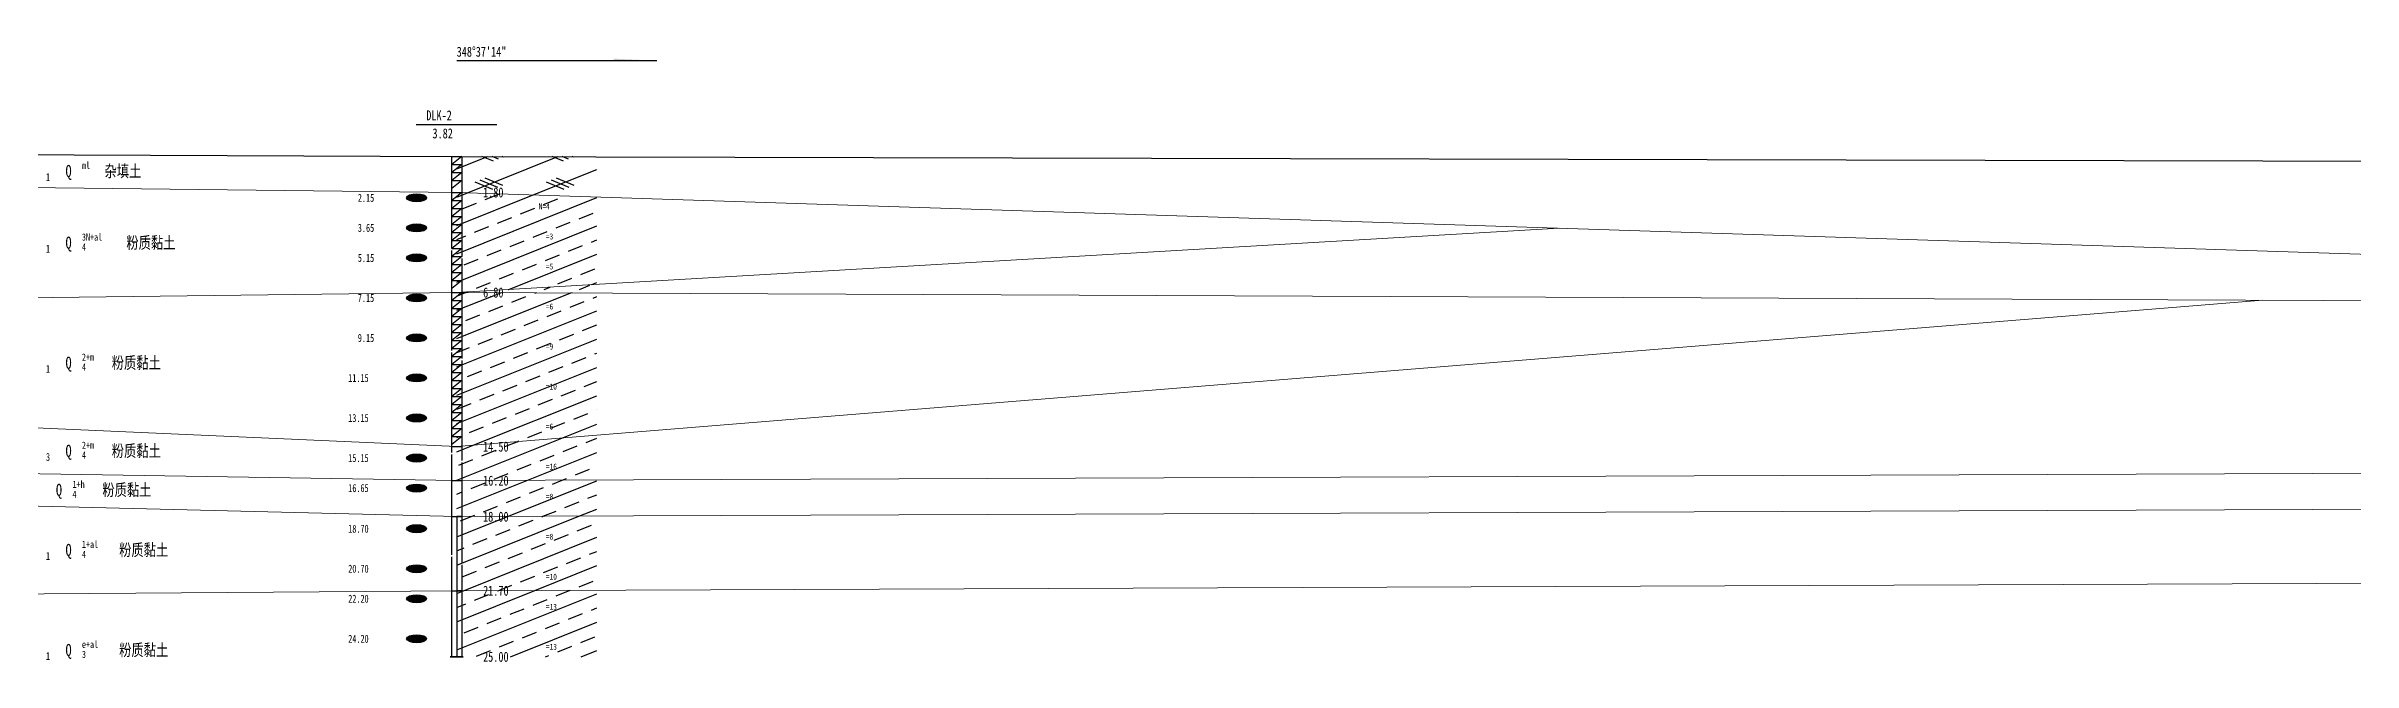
# Model space of a CAD drawing. Header units: millimetres. Extents: x 946 to 3601, y 223 to 2569.
# Drawn here: x 1970.3 to 2085.6, y 312 to 342.8 of the extents above; entities that cross this region are included whole.
import ezdxf

# ---------------------------------------------------------------- set-up
doc = ezdxf.new("R2010")
doc.units = ezdxf.units.MM
doc.linetypes.add('sx', pattern=[10, 5, 0, 5, 0])
for name, color, linetype in [('GiCAD_PouMian', 7, 'Continuous'), ('GICAD_QUYANG', 7, 'Continuous'), ('地形线', 7, 'Continuous'), ('地质-地层符号', 3, 'Continuous'), ('地质-地面线', 7, 'Continuous'), ('地质-填充花纹', 8, 'Continuous'), ('地质-标贯', 7, 'Continuous'), ('地质-钻孔', 7, 'Continuous')]:
    doc.layers.add(name, color=color, linetype=linetype)
doc.layers.add('地质-地层线', color=7, linetype='Continuous', lineweight=15)
doc.layers.add('地质-文字', color=7, linetype='Continuous', lineweight=15)
doc.styles.add('LZ_FONTS_FS', font='', dxfattribs={"width": 0.7})
doc.styles.add('剖线方向', font='', dxfattribs={"width": 0.7, "height": 2.5})
doc.styles.add('地层编号', font='', dxfattribs={"width": 0.7, "height": 3})
doc.styles.add('层底标注', font='', dxfattribs={"width": 0.7, "height": 2.5})
doc.styles.add('岩土名称', font='', dxfattribs={"width": 0.7, "height": 3})
doc.styles.add('时代', font='', dxfattribs={"width": 0.7, "height": 3})
doc.styles.add('标贯动探', font='', dxfattribs={"width": 0.7, "height": 1.5})
doc.styles.add('钻孔标注', font='', dxfattribs={"width": 0.7, "height": 2.5})
doc.styles.get('LZ_FONTS_FS').set_extended_font_data('仿宋_GB2312')
doc.styles.get('剖线方向').set_extended_font_data('仿宋_GB2312')
doc.styles.get('地层编号').set_extended_font_data('仿宋_GB2312')
doc.styles.get('层底标注').set_extended_font_data('仿宋_GB2312')
doc.styles.get('岩土名称').set_extended_font_data('仿宋_GB2312')
doc.styles.get('时代').set_extended_font_data('仿宋_GB2312')
doc.styles.get('标贯动探').set_extended_font_data('仿宋_GB2312')
doc.styles.get('钻孔标注').set_extended_font_data('仿宋_GB2312')
pattern_1 = [(21.80141, (207.059, -62.8771), (-1.7677652, 0.7071061), []), (21.80141, (208.809, -62.8771), (-1.7677652, 0.7071061), [0.76157655, -0.4759851])]

# ---------------------------------------------------------------- blocks, each defined once
blk = doc.blocks.new('pxfx')
blk.add_hatch(color=7).paths.add_polyline_path([(15.69, 0), (15.69, 0.52), (20.1, 0)])
at = {"color": 7, "linetype": 'Continuous'}
blk.add_wipeout([(-10.23, -0.22), (10.32, -0.22), (10.32, 0.73), (-10.23, 0.73)], dxfattribs=at)
at = {"layer": '地形线', "color": 7}
blk.add_line((20, 0), (0, 0), dxfattribs=at)
blk = doc.blocks.new('gkqy_yuan.dwg不标1')
at = {"layer": 'GiCAD_PouMian'}
h = blk.add_hatch(color=7, dxfattribs=at)
edge = h.paths.add_edge_path()
edge.add_arc((0, 0), 1, 0, 360)
at = {"layer": 'GICAD_QUYANG', "color": 7}
blk.add_circle((0, 0), 1, dxfattribs=at)

msp = doc.modelspace()

# ---------------------------------------------------------------- hatches: boundary and pattern name
at = {"layer": '地质-填充花纹', "linetype": 'Continuous'}
h = msp.add_hatch(dxfattribs=at)
h.set_pattern_fill('GKZTT', color=256, scale=0.25, style=0, pattern_type=2)
h.set_pattern_definition([(21.80141, (207.059, -62.8771), (-1.76776695, 0.7071068), []), (158.19859, (207.684, -62.977), (-3.535534, -1.4142136), [0.9519716, -2.855915]), (158.19859, (207.434, -63.077), (-3.535534, -1.4142136), [0.9519716, -2.855915]), (158.19859, (207.184, -63.177), (-3.535534, -1.4142136), [0.9519716, -2.855915]), (158.19859, (211.184, -62.977), (-3.535534, -1.4142136), [0.9519716, -2.855915]), (158.19859, (210.934, -63.077), (-3.535534, -1.4142136), [0.9519716, -2.855915]), (158.19859, (210.684, -63.177), (-3.535534, -1.4142136), [0.9519716, -2.855915])])
h.paths.add_polyline_path([(1997.79, 337.27), (1997.79, 335.26), (1990.79, 335.48), (1990.79, 337.28)])
h = msp.add_hatch(dxfattribs=at)
h.set_pattern_fill('GLYNT', color=256, scale=0.25, style=0, pattern_type=2)
h.set_pattern_definition(pattern_1)
h.paths.add_polyline_path([(1997.79, 335.26), (1997.79, 330.89), (1990.79, 330.48), (1990.79, 335.48)])
h = msp.add_hatch(dxfattribs=at)
h.set_pattern_fill('GKFT', color=256, scale=0.25, style=0, pattern_type=2)
h.set_pattern_definition([(21.80141, (207.059, -62.8771), (-0.88388348, 0.3535534), [0.57118298, -0.38078866])])
h.paths.add_polyline_path([(1997.79, 330.45), (1990.79, 330.48), (1997.79, 330.89)])
h = msp.add_hatch(dxfattribs=at)
h.set_pattern_fill('GLYNT', color=256, scale=0.25, style=0, pattern_type=2)
h.set_pattern_definition(pattern_1)
h.paths.add_polyline_path([(1997.79, 330.45), (1997.79, 323.35), (1990.79, 322.78), (1990.79, 330.48)])
h = msp.add_hatch(dxfattribs=at)
h.set_pattern_fill('GLYNT', color=256, scale=0.25, style=0, pattern_type=2)
h.set_pattern_definition(pattern_1)
h.paths.add_polyline_path([(1997.79, 321.11), (1990.79, 321.08), (1990.79, 322.78), (1997.79, 323.35)])
h = msp.add_hatch(dxfattribs=at)
h.set_pattern_fill('GLYNT', color=256, scale=0.25, style=0, pattern_type=2)
h.set_pattern_definition(pattern_1)
h.paths.add_polyline_path([(1997.79, 319.31), (1990.79, 319.28), (1990.79, 321.08), (1997.79, 321.11)])
h = msp.add_hatch(dxfattribs=at)
h.set_pattern_fill('GLYNT', color=256, scale=0.25, style=0, pattern_type=2)
h.set_pattern_definition(pattern_1)
h.paths.add_polyline_path([(1997.79, 315.61), (1990.79, 315.58), (1990.79, 319.28), (1997.79, 319.31)])
h = msp.add_hatch(dxfattribs=at)
h.set_pattern_fill('GLYNT', color=256, scale=0.25, style=0, pattern_type=2)
h.set_pattern_definition(pattern_1)
h.paths.add_polyline_path([(1997.79, 312.28), (1990.79, 312.28), (1990.79, 315.58), (1997.79, 315.61)])

# ---------------------------------------------------------------- linework, layer by layer
at = {"layer": '地质-地层线', "color": 7}
for p, q in [((1948.29, 335.96), (1990.79, 335.48)), ((1990.79, 335.48), (2100.99, 331.91)), ((1990.79, 330.48), (2045.89, 333.7)), ((1948.29, 329.96), (1990.79, 330.48)), ((1990.79, 330.48), (2100.99, 330.01)), ((1990.79, 322.78), (2081.06, 330.09)), ((1948.29, 324.66), (1990.79, 322.78)), ((1948.29, 321.76), (1990.79, 321.08)), ((1990.79, 321.08), (2100.99, 321.51)), ((1948.29, 320.36), (1990.79, 319.28)), ((1990.79, 319.28), (2100.99, 319.71)), ((1990.79, 315.58), (2100.99, 316.01)), ((1948.29, 315.26), (1990.79, 315.58))]:
    msp.add_line(p, q, dxfattribs=at)
at = {"layer": '地质-地面线', "color": 7, "linetype": 'Continuous'}
for p, q in [((1948.29, 337.46), (1990.79, 337.28)), ((1990.79, 337.28), (2100.99, 337.01))]:
    msp.add_line(p, q, dxfattribs=at)
at = {"layer": '地质-钻孔', "color": 7, "linetype": 'Continuous'}
for p, q in [((1988.77, 338.88), (1992.8, 338.88)), ((1990.54, 337.28), (1991.04, 337.28)), ((1990.54, 337.28), (1991.04, 337.28)), ((1991.04, 337.28), (1990.54, 336.88)), ((1990.54, 336.88), (1991.04, 336.88)), ((1991.04, 336.88), (1990.54, 336.48)), ((1991.04, 337.28), (1991.04, 337.28)), ((1991.04, 336.88), (1991.04, 336.88)), ((1990.54, 336.48), (1991.04, 336.48)), ((1991.04, 336.48), (1990.54, 336.08)), ((1990.54, 336.08), (1991.04, 336.08)), ((1991.04, 336.08), (1990.54, 335.68)), ((1991.04, 336.48), (1991.04, 336.48)), ((1991.04, 336.08), (1991.04, 336.08)), ((1990.54, 335.48), (1991.04, 335.48)), ((1990.54, 335.48), (1991.04, 335.48)), ((1991.04, 335.48), (1990.54, 335.08)), ((1990.54, 335.48), (1991.04, 335.48)), ((1990.54, 335.08), (1991.04, 335.08)), ((1991.04, 335.08), (1990.54, 334.68)), ((1990.54, 334.68), (1991.04, 334.68)), ((1991.04, 334.68), (1990.54, 334.28)), ((1991.04, 335.48), (1991.04, 335.48)), ((1991.04, 335.08), (1991.04, 335.08)), ((1991.04, 334.68), (1991.04, 334.68)), ((1990.54, 334.28), (1991.04, 334.28)), ((1991.04, 334.28), (1990.54, 333.88)), ((1990.54, 333.88), (1991.04, 333.88)), ((1991.04, 333.88), (1990.54, 333.48)), ((1990.54, 333.48), (1991.04, 333.48)), ((1991.04, 333.48), (1990.54, 333.08)), ((1991.04, 334.28), (1991.04, 334.28)), ((1991.04, 333.88), (1991.04, 333.88)), ((1991.04, 333.48), (1991.04, 333.48)), ((1990.54, 333.08), (1991.04, 333.08)), ((1991.04, 333.08), (1990.54, 332.68)), ((1990.54, 332.68), (1991.04, 332.68)), ((1991.04, 332.68), (1990.54, 332.28)), ((1990.54, 332.28), (1991.04, 332.28)), ((1991.04, 332.28), (1990.54, 331.88)), ((1991.04, 333.08), (1991.04, 333.08)), ((1991.04, 332.68), (1991.04, 332.68)), ((1991.04, 332.28), (1991.04, 332.28)), ((1990.54, 331.88), (1991.04, 331.88)), ((1991.04, 331.88), (1990.54, 331.48)), ((1990.54, 331.48), (1991.04, 331.48)), ((1991.04, 331.48), (1990.54, 331.08)), ((1990.54, 331.08), (1991.04, 331.08)), ((1991.04, 331.08), (1990.54, 330.68)), ((1991.04, 331.88), (1991.04, 331.88)), ((1991.04, 331.48), (1991.04, 331.48)), ((1991.04, 331.08), (1991.04, 331.08)), ((1990.54, 330.48), (1991.04, 330.48)), ((1990.54, 330.48), (1991.04, 330.48)), ((1990.54, 330.48), (1991.04, 330.48)), ((1991.04, 330.48), (1990.54, 330.08)), ((1990.54, 330.08), (1991.04, 330.08)), ((1991.04, 330.08), (1990.54, 329.68)), ((1991.04, 330.48), (1991.04, 330.48)), ((1991.04, 330.08), (1991.04, 330.08)), ((1990.54, 329.68), (1991.04, 329.68)), ((1991.04, 329.68), (1990.54, 329.28)), ((1990.54, 329.28), (1991.04, 329.28)), ((1991.04, 329.28), (1990.54, 328.88)), ((1990.54, 328.88), (1991.04, 328.88)), ((1991.04, 328.88), (1990.54, 328.48)), ((1991.04, 329.68), (1991.04, 329.68)), ((1991.04, 329.28), (1991.04, 329.28)), ((1991.04, 328.88), (1991.04, 328.88)), ((1990.54, 328.48), (1991.04, 328.48)), ((1991.04, 328.48), (1990.54, 328.08)), ((1990.54, 328.08), (1991.04, 328.08)), ((1991.04, 328.08), (1990.54, 327.68)), ((1990.54, 327.68), (1991.04, 327.68)), ((1991.04, 327.68), (1990.54, 327.28)), ((1991.04, 328.48), (1991.04, 328.48)), ((1991.04, 328.08), (1991.04, 328.08)), ((1991.04, 327.68), (1991.04, 327.68)), ((1990.54, 327.28), (1991.04, 327.28)), ((1991.04, 327.28), (1990.54, 326.88)), ((1990.54, 326.88), (1991.04, 326.88)), ((1991.04, 326.88), (1990.54, 326.48)), ((1990.54, 326.48), (1991.04, 326.48)), ((1991.04, 326.48), (1990.54, 326.08)), ((1991.04, 327.28), (1991.04, 327.28)), ((1991.04, 326.88), (1991.04, 326.88)), ((1991.04, 326.48), (1991.04, 326.48)), ((1990.54, 326.08), (1991.04, 326.08)), ((1991.04, 326.08), (1990.54, 325.68)), ((1990.54, 325.68), (1991.04, 325.68)), ((1991.04, 325.68), (1990.54, 325.28)), ((1990.54, 325.28), (1991.04, 325.28)), ((1991.04, 325.28), (1990.54, 324.88)), ((1991.04, 326.08), (1991.04, 326.08)), ((1991.04, 325.68), (1991.04, 325.68)), ((1991.04, 325.28), (1991.04, 325.28)), ((1990.54, 324.88), (1991.04, 324.88)), ((1991.04, 324.88), (1990.54, 324.48)), ((1990.54, 324.48), (1991.04, 324.48)), ((1991.04, 324.48), (1990.54, 324.08)), ((1990.54, 324.08), (1991.04, 324.08)), ((1991.04, 324.08), (1990.54, 323.68)), ((1991.04, 324.88), (1991.04, 324.88)), ((1991.04, 324.48), (1991.04, 324.48)), ((1991.04, 324.08), (1991.04, 324.08)), ((1990.54, 323.68), (1991.04, 323.68)), ((1991.04, 323.68), (1990.54, 323.28)), ((1990.54, 323.28), (1991.04, 323.28)), ((1991.04, 323.28), (1990.54, 322.88)), ((1991.04, 323.68), (1991.04, 323.68)), ((1991.04, 323.28), (1991.04, 323.28)), ((1990.54, 322.78), (1991.04, 322.78)), ((1990.54, 322.78), (1991.04, 322.78)), ((1990.54, 321.08), (1991.04, 321.08)), ((1990.54, 321.08), (1991.04, 321.08)), ((1990.54, 319.28), (1991.04, 319.28)), ((1990.54, 319.28), (1991.04, 319.28)), ((1990.54, 319.28), (1991.04, 319.28)), ((1991.04, 319.28), (1990.79, 319.28)), ((1990.79, 319.28), (1990.79, 315.58)), ((1990.54, 315.58), (1991.04, 315.58)), ((1990.54, 315.58), (1991.04, 315.58)), ((1990.54, 315.58), (1991.04, 315.58)), ((1991.04, 315.58), (1990.79, 315.58)), ((1990.79, 315.58), (1990.79, 312.28)), ((1990.54, 312.28), (1991.04, 312.28))]:
    msp.add_line(p, q, dxfattribs=at)
at = {"layer": '地质-钻孔', "color": 7, "linetype": 'sx'}
for p, q in [((1990.54, 337.28), (1991.04, 337.28)), ((1990.54, 312.28), (1990.54, 337.28)), ((1991.04, 337.28), (1991.04, 312.28)), ((1991.11, 312.28), (1990.46, 312.28)), ((1990.46, 312.28), (1990.54, 312.28)), ((1991.04, 312.28), (1991.11, 312.28))]:
    msp.add_line(p, q, dxfattribs=at)

# ---------------------------------------------------------------- block references
at = {"color": 7, "linetype": 'Continuous', "xscale": 0.5, "yscale": 0.2}
for name, p in [('pxfx', (1990.79, 342.06)), ('gkqy_yuan.dwg不标1', (1988.79, 335.21)), ('gkqy_yuan.dwg不标1', (1988.79, 333.71)), ('gkqy_yuan.dwg不标1', (1988.79, 332.21)), ('gkqy_yuan.dwg不标1', (1988.79, 330.21)), ('gkqy_yuan.dwg不标1', (1988.79, 328.21)), ('gkqy_yuan.dwg不标1', (1988.79, 326.21)), ('gkqy_yuan.dwg不标1', (1988.79, 324.21)), ('gkqy_yuan.dwg不标1', (1988.79, 322.21)), ('gkqy_yuan.dwg不标1', (1988.79, 320.71)), ('gkqy_yuan.dwg不标1', (1988.79, 318.68)), ('gkqy_yuan.dwg不标1', (1988.79, 316.68)), ('gkqy_yuan.dwg不标1', (1988.79, 315.18)), ('gkqy_yuan.dwg不标1', (1988.79, 313.18))]:
    msp.add_blockref(name, p, dxfattribs=at)

# ---------------------------------------------------------------- texts
at = {"color": 7, "linetype": 'Continuous', "style": 'LZ_FONTS_FS', "width": 0.75}
for s, p in [('2.15', (1985.85, 335.01)), ('3.65', (1985.85, 333.51)), ('5.15', (1985.85, 332.01)), ('7.15', (1985.85, 330.01)), ('9.15', (1985.85, 328.01)), ('11.15', (1985.37, 326.01)), ('13.15', (1985.37, 324.01)), ('15.15', (1985.37, 322.01)), ('16.65', (1985.37, 320.51)), ('18.70', (1985.37, 318.48)), ('20.70', (1985.37, 316.48)), ('22.20', (1985.37, 314.98)), ('24.20', (1985.37, 312.98))]:
    msp.add_text(s, height=0.4, dxfattribs=at).set_placement(p)
at = {"layer": '地质-地层符号', "color": 7, "linetype": 'Continuous', "width": 0.75}
for s, height, style, p in [('Q', 0.6, '时代', (1971.24, 336.25)), ('ml', 0.36, '时代', (1972.06, 336.65)), ('杂填土', 0.6, '岩土名称', (1973.19, 336.25)), ('1', 0.39, '地层编号', (1970.26, 336.05)), ('Q', 0.6, '时代', (1971.24, 332.67)), ('3N+al', 0.36, '时代', (1972.06, 333.07)), ('粉质黏土', 0.6, '岩土名称', (1974.28, 332.67)), ('1', 0.39, '地层编号', (1970.26, 332.47)), ('4', 0.36, '时代', (1972.06, 332.57)), ('1', 0.39, '地层编号', (1970.26, 326.47)), ('Q', 0.6, '时代', (1971.24, 326.67)), ('4', 0.36, '时代', (1972.06, 326.57)), ('2+m', 0.36, '时代', (1972.06, 327.07)), ('粉质黏土', 0.6, '岩土名称', (1973.55, 326.67)), ('Q', 0.6, '时代', (1971.24, 322.27)), ('2+m', 0.36, '时代', (1972.06, 322.67)), ('粉质黏土', 0.6, '岩土名称', (1973.55, 322.27)), ('3', 0.39, '地层编号', (1970.26, 322.07)), ('4', 0.36, '时代', (1972.06, 322.17)), ('Q', 0.6, '时代', (1970.76, 320.32)), ('4', 0.36, '时代', (1971.59, 320.22)), ('1+h', 0.36, '时代', (1971.59, 320.72)), ('粉质黏土', 0.6, '岩土名称', (1973.08, 320.32)), ('1', 0.39, '地层编号', (1970.26, 317.12)), ('Q', 0.6, '时代', (1971.24, 317.32)), ('4', 0.36, '时代', (1972.06, 317.22)), ('1+al', 0.36, '时代', (1972.06, 317.72)), ('粉质黏土', 0.6, '岩土名称', (1973.92, 317.32)), ('1', 0.39, '地层编号', (1970.26, 312.12)), ('Q', 0.6, '时代', (1971.24, 312.32)), ('e+al', 0.36, '时代', (1972.06, 312.72)), ('3', 0.36, '时代', (1972.06, 312.22)), ('粉质黏土', 0.6, '岩土名称', (1973.92, 312.32))]:
    msp.add_text(s, height=height, dxfattribs=dict(at, style=style)).set_placement(p)
at = {"layer": '地质-文字', "color": 7, "linetype": 'Continuous', "style": '层底标注', "width": 0.75}
for s, p in [('1.80', (1992.11, 335.23)), ('6.80', (1992.11, 330.23)), ('14.50', (1992.11, 322.53)), ('16.20', (1992.11, 320.83)), ('18.00', (1992.11, 319.03)), ('21.70', (1992.11, 315.33)), ('25.00', (1992.11, 312.03))]:
    msp.add_text(s, height=0.5, dxfattribs=at).set_placement(p)
at = {"layer": '地质-标贯', "color": 7, "linetype": 'Continuous', "style": '标贯动探', "width": 0.75}
for s, p in [('N=4', (1994.89, 334.63)), ('=3', (1995.25, 333.13)), ('=5', (1995.25, 331.63)), ('=6', (1995.25, 329.63)), ('=9', (1995.25, 327.63)), ('=10', (1995.25, 325.63)), ('=6', (1995.25, 323.63)), ('=16', (1995.25, 321.63)), ('=8', (1995.25, 320.13)), ('=8', (1995.25, 318.13)), ('=10', (1995.25, 316.13)), ('=13', (1995.25, 314.63)), ('=13', (1995.25, 312.63))]:
    msp.add_text(s, height=0.3, dxfattribs=at).set_placement(p)
at = {"layer": '地质-钻孔', "color": 7, "linetype": 'Continuous', "style": '钻孔标注', "width": 0.75}
for s, p in [('DLK-2', (1989.27, 339.08)), ('3.82', (1989.58, 338.18))]:
    msp.add_text(s, height=0.5, dxfattribs=at).set_placement(p)

# ---------------------------------------------------------------- next in the draw order: texts
at = {"color": 7, "linetype": 'Continuous', "style": '剖线方向', "width": 0.75}
msp.add_text('348°37\'14"', height=0.5, dxfattribs=at).set_placement((1990.79, 342.26))

doc.saveas('drawing.dxf')
